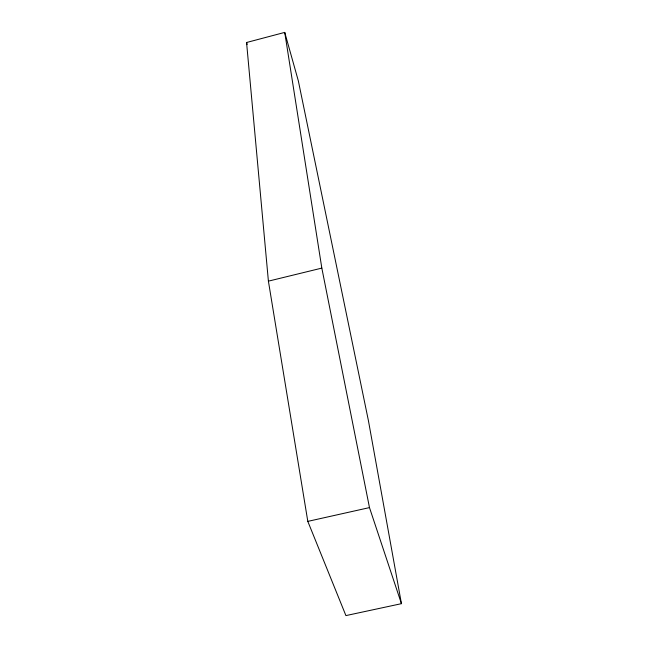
<?xml version="1.0" encoding="UTF-8"?>
<svg xmlns="http://www.w3.org/2000/svg" width="648" height="648" viewBox="0 0 648 648"><rect width="100%" height="100%" fill="white"/><g stroke="black" fill="none" stroke-linecap="round" stroke-linejoin="round"><path stroke-width="0.97" d="M246.564 42.501L284.731 32.4L298.339 80.887L368.42 420.657L401.436 603.669L345.919 615.6L307.808 521.381L268.402 281.151L246.564 42.501L247.163 44.42M268.402 281.151L321.829 268.102L284.731 32.4M307.808 521.381L369.481 507.603L401.436 603.669M321.829 268.102L369.481 507.603"/></g></svg>
